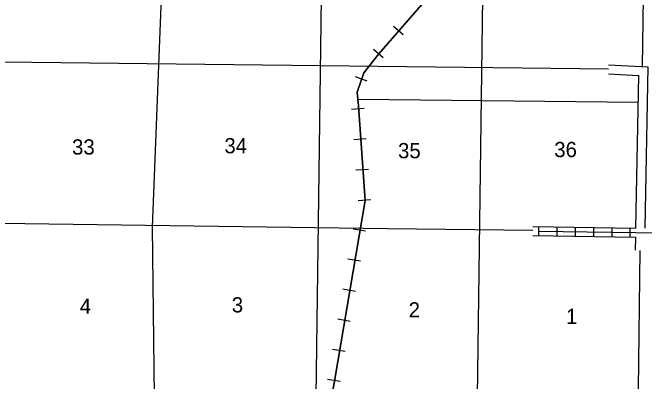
# Model space of a CAD drawing. Extents: x 1114317 to 1552118, y 15990191 to 16382059.
# Drawn here: x 1351368 to 1372076, y 16114603 to 16126686 of the extents above; entities that cross this region are included whole.
import ezdxf

# ---------------------------------------------------------------- set-up
doc = ezdxf.new("R2010")
doc.units = 0
for name, color, linetype in [('L10', 7, 'Continuous'), ('L11', 7, 'Continuous'), ('L13', 7, 'Continuous'), ('L14', 7, 'Continuous'), ('L15', 7, 'Continuous'), ('L2', 7, 'Continuous'), ('L37', 7, 'Continuous'), ('L8', 7, 'Continuous')]:
    doc.layers.add(name, color=color, linetype=linetype)

msp = doc.modelspace()

# ---------------------------------------------------------------- linework, layer by layer
at = {"layer": 'L10'}
for points in [[(1370906, 16124979), (1372190, 16124912), (1372090, 16119627)], [(1370906, 16124683), (1371889, 16124627), (1371789, 16119627)]]:
    msp.add_lwpolyline(points, dxfattribs=at)
at = {"layer": 'L11'}
msp.add_line((1371784, 16119325), (1371779, 16118897), dxfattribs=at)
at = {"layer": 'L13'}
for p, q in [((1361515, 16130042), (1361162, 16103417)), ((1372074, 16129995), (1372005, 16124922)), ((1366800, 16129133), (1366467, 16104320)), ((1356277, 16128274), (1355944, 16119658)), ((1351056, 16125076), (1370906, 16124841)), ((1350966, 16119786), (1363658, 16119611)), ((1355944, 16119658), (1356034, 16112018)), ((1363658, 16119611), (1368423, 16119554)), ((1371929, 16118895), (1371868, 16114346))]:
    msp.add_line(p, q, dxfattribs=at)
at = {"layer": 'L15'}
for p, q in [((1363848, 16126242), (1364165, 16125968)), ((1363193, 16125493), (1363510, 16125218)), ((1362591, 16124595), (1362982, 16124452)), ((1362475, 16123528), (1362892, 16123560)), ((1362549, 16122525), (1362956, 16122562)), ((1362618, 16121538), (1363035, 16121559)), ((1362692, 16120535), (1363109, 16120566)), ((1362533, 16119600), (1362940, 16119537)), ((1362359, 16118618), (1362776, 16118555)), ((1362190, 16117636), (1362607, 16117562)), ((1362026, 16116654), (1362433, 16116575)), ((1361857, 16115661), (1362264, 16115593)), ((1361694, 16114679), (1362100, 16114610))]:
    msp.add_line(p, q, dxfattribs=at)
for points in [[(1370589, 16129979), (1370099, 16129743), (1369476, 16129553), (1367766, 16129294), (1367032, 16129078), (1366440, 16128819), (1365881, 16128228), (1363367, 16125334), (1362882, 16124711), (1362660, 16124078), (1362702, 16123634), (1362924, 16120529), (1361926, 16114679), (1361810, 16114009), (1361773, 16113116)], [(1361773, 16113116), (1361810, 16114009), (1361926, 16114679), (1362924, 16120529), (1362702, 16123634), (1362660, 16124078), (1362882, 16124711), (1363367, 16125334), (1365881, 16128228)]]:
    msp.add_lwpolyline(points, dxfattribs=at)
at = {"layer": 'L2'}
msp.add_spline([(1282343, 16121886), (1283494, 16115550), (1285020, 16113908), (1294244, 16111078), (1304001, 16108560), (1313161, 16105962), (1317876, 16104953), (1321952, 16105038), (1331044, 16103771), (1335675, 16104130), (1340918, 16102662), (1350231, 16099304), (1354281, 16099018), (1358959, 16096268), (1367216, 16090549), (1367824, 16090201), (1375717, 16086837), (1378932, 16085127)], degree=3, dxfattribs=at)
at = {"layer": 'L37'}
msp.add_line((1362692, 16123845), (1371873, 16123750), dxfattribs=at)
at = {"layer": 'L8'}
for p, q in [((1368425, 16119682), (1371789, 16119627)), ((1368616, 16119378), (1368616, 16119679)), ((1369217, 16119368), (1369217, 16119669)), ((1369814, 16119363), (1369814, 16119658)), ((1370416, 16119352), (1370416, 16119653)), ((1371018, 16119341), (1371018, 16119642)), ((1371615, 16119326), (1371615, 16119627)), ((1368616, 16119526), (1377232, 16119394)), ((1368420, 16119382), (1371784, 16119325))]:
    msp.add_line(p, q, dxfattribs=at)

# ---------------------------------------------------------------- texts
at = {"layer": 'L14'}
for s, p in [('33', (1353315, 16122034)), ('34', (1358309, 16122076)), ('35', (1364001, 16121913)), ('36', (1369122, 16121950)), ('3', (1358552, 16116860)), ('4', (1353568, 16116818)), ('2', (1364349, 16116696)), ('1', (1369508, 16116485))]:
    msp.add_text(s, height=500, rotation=0, dxfattribs=at).set_placement(p)

doc.saveas('drawing.dxf')
